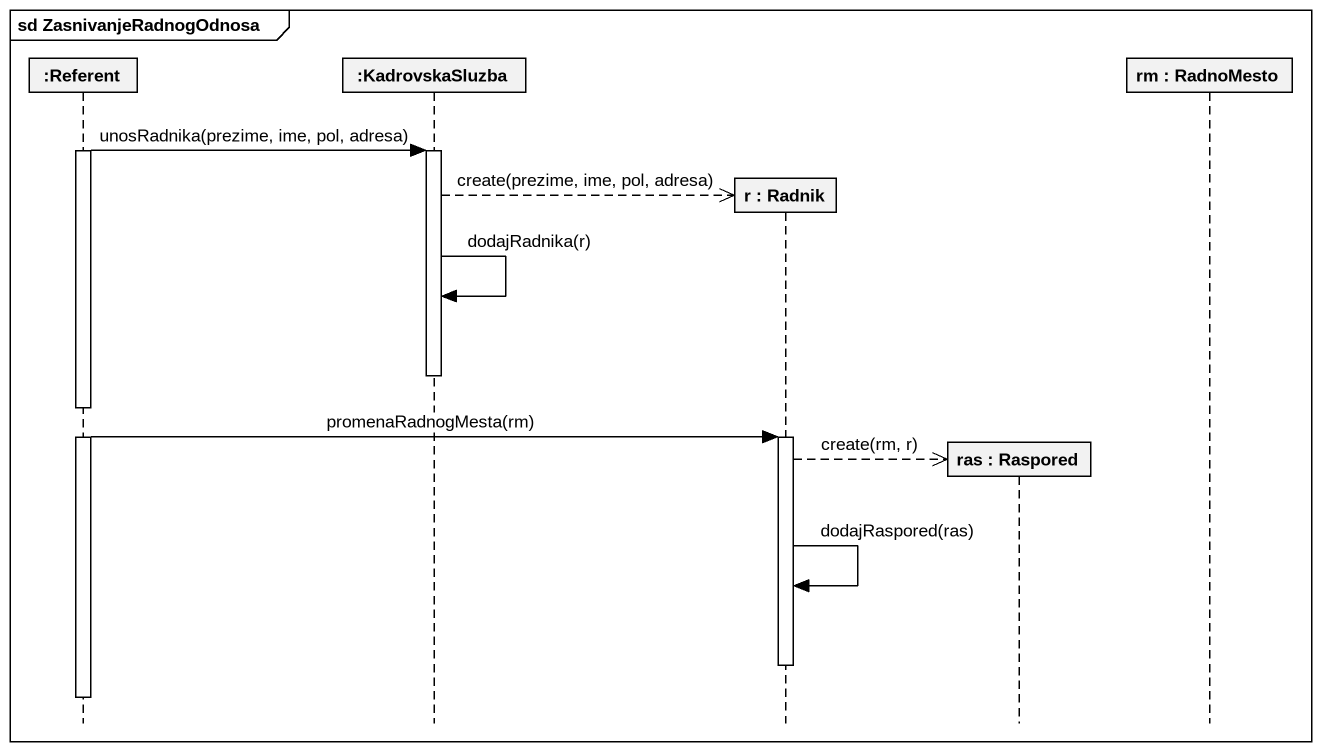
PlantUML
@startuml
mainframe sd ZasnivanjeRadnogOdnosa
hide footbox
participant ":Referent" as Referent
participant ":KadrovskaSluzba" as KadrovskaSluzba
participant "r : Radnik" as r
participant "ras : Raspored" as ras
participant "rm : RadnoMesto" as rm

activate Referent
Referent -> KadrovskaSluzba : unosRadnika(prezime, ime, pol, adresa)
activate KadrovskaSluzba
KadrovskaSluzba -->> r ** : create(prezime, ime, pol, adresa)
KadrovskaSluzba -> KadrovskaSluzba : dodajRadnika(r)
deactivate KadrovskaSluzba
Referent -> r : promenaRadnogMesta(rm)
activate r
r -->> ras ** : create(rm, r)
r -> r : dodajRaspored(ras)
deactivate r
deactivate Referent
@enduml
